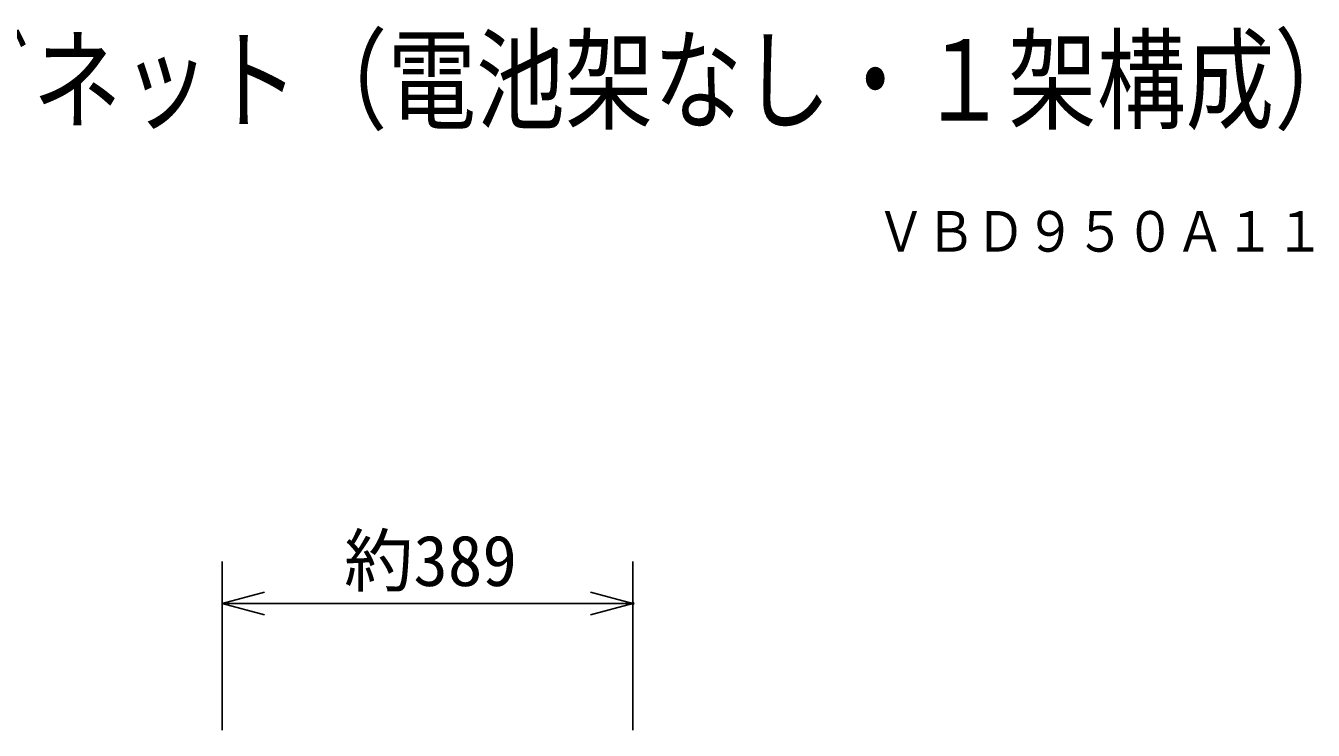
# Model space of a CAD drawing. Units: millimetres, scale not verified. Extents: x -62 to 63, y -57 to 57.
# Drawn here: x 2 to 63, y 24 to 57.4 of the extents above; entities that cross this region are included whole.
import ezdxf
from ezdxf.enums import TextEntityAlignment as Align

# ---------------------------------------------------------------- set-up
doc = ezdxf.new("R2010")
doc.units = ezdxf.units.MM
doc.header["$LTSCALE"] = 0.190287
doc.header["$PDMODE"] = 32
doc.header["$PDSIZE"] = 0.0951
for name, color, linetype in [('0-0_MOJI1', 2, 'Continuous'), ('0-1_TOUROKU', 1, 'Continuous'), ('0-3_WAKU', 3, 'Continuous'), ('0-4_DEFPOINTS', 7, 'Continuous')]:
    doc.layers.add(name, color=color, linetype=linetype)
doc.styles.add('ＭＳ ゴシック', font='')
doc.styles.get('ＭＳ ゴシック').set_extended_font_data('MS Gothic')

# ---------------------------------------------------------------- blocks, each defined once
blk = doc.blocks.new('_OPEN30')
at = {"layer": '0-4_DEFPOINTS'}
blk.add_line((0, 0), (-1, 0), dxfattribs=at)
blk.add_lwpolyline([(-1, 0.26795), (0, 0), (-1, -0.26795)], dxfattribs=at)

msp = doc.modelspace()

# ---------------------------------------------------------------- linework, layer by layer
at = {"layer": '0-3_WAKU'}
for p, q in [((11.2819, 24.0268), (11.2819, 32.0268)), ((30.7319, 24.0268), (30.7319, 32.0268)), ((13.2819, 30.0268), (28.7319, 30.0268))]:
    msp.add_line(p, q, dxfattribs=at)
at = {"layer": '0-4_DEFPOINTS'}
msp.add_point((30.7319, 30.0268), dxfattribs=at)

# ---------------------------------------------------------------- block references
at = {"layer": '0-3_WAKU', "xscale": 2, "yscale": 2, "rotation": 180}
msp.add_blockref('_OPEN30', (11.2819, 30.0268), dxfattribs=at)
at = {"layer": '0-3_WAKU', "xscale": 2, "yscale": 2}
msp.add_blockref('_OPEN30', (30.7319, 30.0268), dxfattribs=at)

# ---------------------------------------------------------------- texts
at = {"layer": '0-0_MOJI1', "style": 'ＭＳ ゴシック', "width": 0.8}
msp.add_text('大型機種基本キャビネット（電池架なし・１架構成）', height=3.849, dxfattribs=at).set_placement((-35.4917, 51.7472), align=Align.BOTTOM_LEFT)
at = {"layer": '0-1_TOUROKU', "style": 'ＭＳ ゴシック', "width": 0.9}
msp.add_text('ＶＢＤ９５０Ａ１１', height=1.924, dxfattribs=at).set_placement((42.2415, 46.1173), align=Align.BOTTOM_LEFT)
at = {"layer": '0-3_WAKU', "style": 'ＭＳ ゴシック'}
msp.add_text('約389', height=2.405, dxfattribs=at).set_placement((17.0535, 30.1364), align=Align.BOTTOM_LEFT)

doc.saveas('drawing.dxf')
